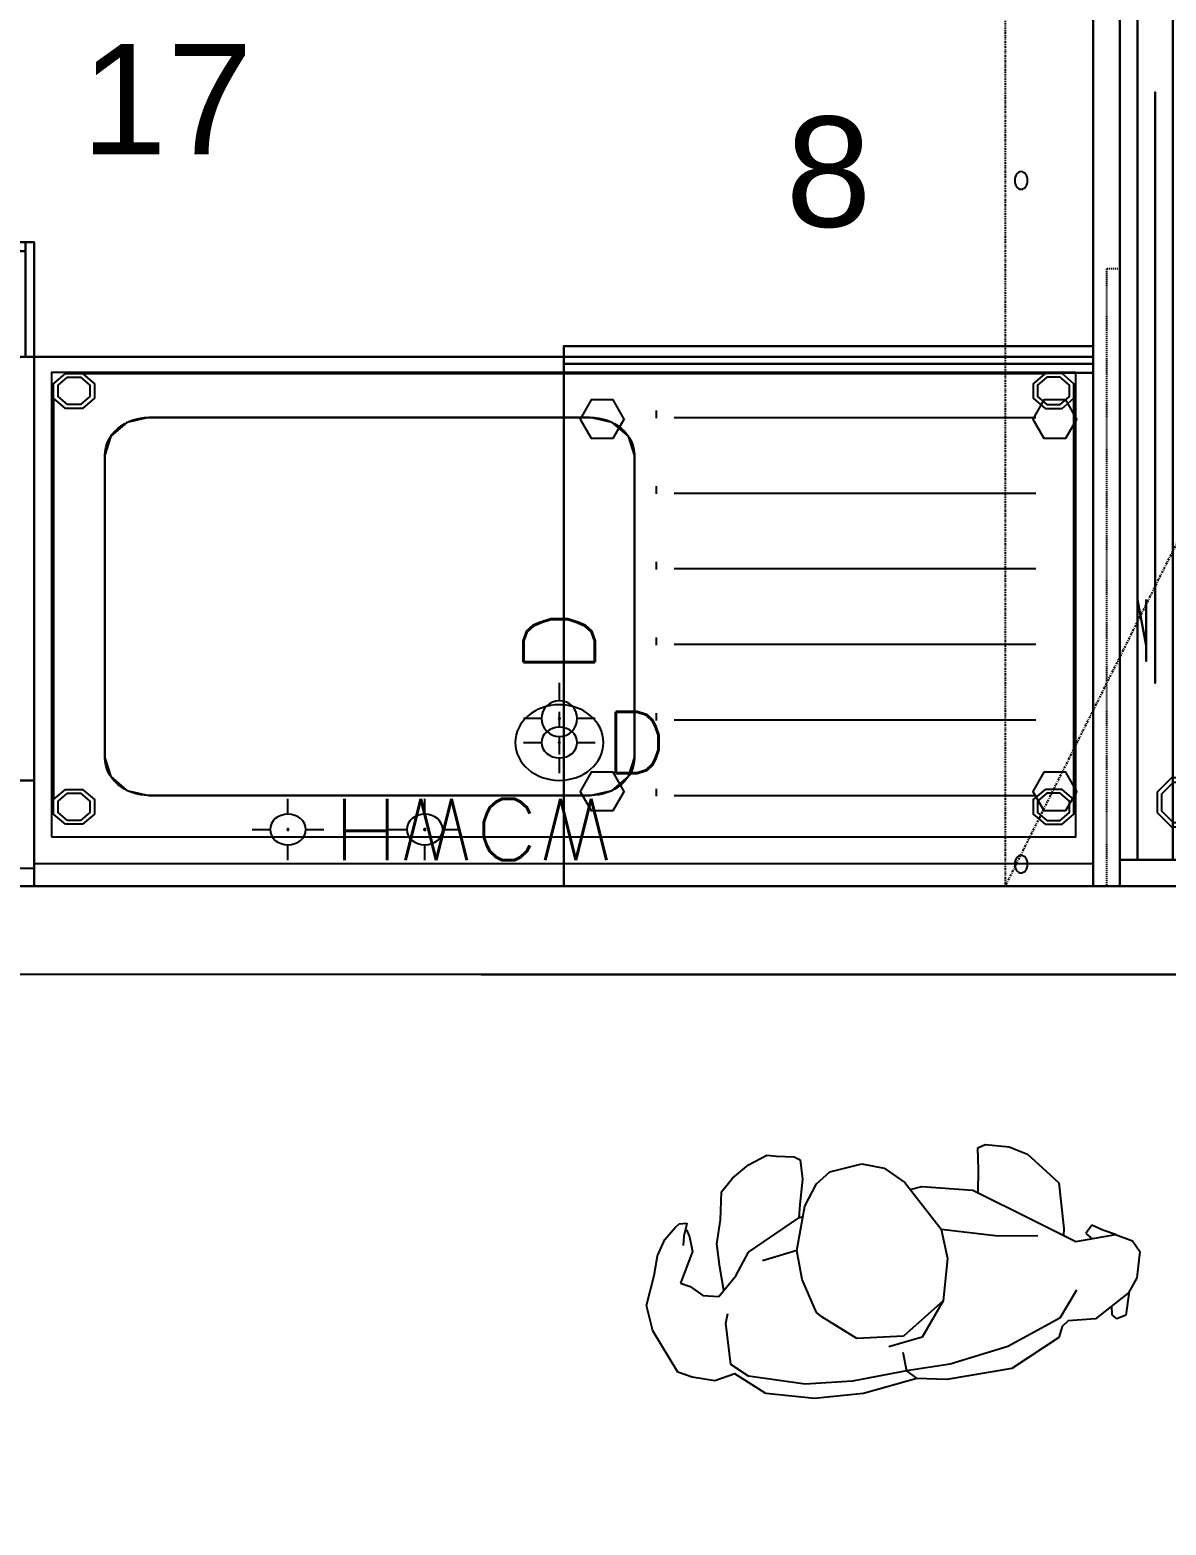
# Model space of a CAD drawing. Header units: millimetres. Extents: x 45 to 25350, y 77 to 5059.
# Drawn here: x 22798.9 to 22927.6, y 3977.2 to 4146.7 of the extents above; entities that cross this region are included whole.
import ezdxf
from ezdxf.enums import TextEntityAlignment as Align

# ---------------------------------------------------------------- set-up
doc = ezdxf.new("R2010")
doc.units = ezdxf.units.MM
doc.header["$LTSCALE"] = 5
doc.linetypes.add('NASCOSTA', pattern=[0.375, 0.25, -0.125])
doc.linetypes.add('TRATTO-PUNTO', pattern=[1, 0.5, -0.25, 0, -0.25])
for name, color, linetype in [('200-EquipBlack-3d', 250, 'Continuous'), ('200-EquipBorder-2d', 9, 'Continuous'), ('200-EquipID-2d', 7, 'Continuous'), ('200-EquipInternal-2d', 252, 'Continuous'), ('200-EquipSteel-3d', 9, 'Continuous'), ('250-Cwater-2d', 160, 'Continuous'), ('250-Drain-2D', 140, 'Continuous'), ('250-Hwater-2d', 200, 'Continuous'), ('300-Drain-2D', 140, 'Continuous'), ('300-exhaust-2d', 70, 'Continuous'), ('HG-001 Duvar', 6, 'Continuous'), ('TEFRIS', 12, 'Continuous')]:
    doc.layers.add(name, color=color, linetype=linetype)
doc.layers.add('200-InsPoint-3D', color=3, linetype='Continuous', plot=False)
doc.styles.add('ARIAL', font='ARIALUNI.TTF', dxfattribs={"height": 1})
doc.styles.add('ROMANS', font='micross.ttf')
doc.styles.add('SIMPLEX', font='simplex')

# ---------------------------------------------------------------- blocks, each defined once
blk = doc.blocks.new('cfcfcfcfc')
for p, q in [((220720.27, -32185.76), (220725.95, -32182.87)), ((220725.95, -32182.87), (220733.39, -32182.48)), ((220733.39, -32182.48), (220736.78, -32182.96)), ((220736.78, -32182.96), (220742.96, -32181.97)), ((220737.82, -32183.94), (220736.78, -32182.96)), ((220737.82, -32183.94), (220744.06, -32183.48)), ((220742.96, -32181.97), (220748.54, -32182.02)), ((220744.06, -32183.48), (220749.41, -32183.76)), ((220748.54, -32182.02), (220753.96, -32183.21)), ((220753.96, -32183.21), (220757.21, -32185.81)), ((220726.13, -32185.4), (220732.82, -32184.14)), ((220732.82, -32184.14), (220737.82, -32183.94)), ((220738.01, -32186.09), (220737.82, -32183.94)), ((220749.41, -32183.76), (220755.68, -32185.37)), ((220719.73, -32186.97), (220720.27, -32185.76)), ((220719.9, -32187.92), (220726.13, -32185.4)), ((220735.63, -32187.55), (220739.53, -32186.9)), ((220755.68, -32185.37), (220757.54, -32186.92)), ((220757.21, -32185.81), (220759.54, -32185.27)), ((220757.54, -32186.92), (220757.57, -32191.65)), ((220759.54, -32185.27), (220762.03, -32185.97)), ((220762.03, -32185.97), (220763.6, -32186.72)), ((220763.6, -32186.72), (220765.87, -32191.71)), ((220711.76, -32190.05), (220712.42, -32187.41)), ((220711.86, -32189.91), (220715.91, -32187.4)), ((220712.42, -32187.41), (220713.48, -32187.12)), ((220713.48, -32187.12), (220713.95, -32187.65)), ((220713.95, -32187.65), (220713.87, -32188.64)), ((220715.91, -32187.4), (220719.01, -32187.54)), ((220717.66, -32190.89), (220719.9, -32187.92)), ((220719.01, -32187.54), (220719.73, -32186.97)), ((220732.82, -32191.37), (220735.63, -32187.55)), ((220732.82, -32191.37), (220737.74, -32187.9)), ((220737.74, -32187.9), (220743.03, -32188.23)), ((220743.03, -32188.23), (220746.69, -32191.13)), ((220710.72, -32191.49), (220711.86, -32189.91)), ((220710.04, -32194.43), (220710.72, -32191.49)), ((220731.79, -32196.08), (220732.82, -32191.37)), ((220746.69, -32191.13), (220747.21, -32191.69)), ((220747.21, -32191.69), (220748.4, -32195.57)), ((220757.57, -32191.65), (220757.22, -32192.69)), ((220765.87, -32191.71), (220766.29, -32194.64)), ((220710.72, -32195.72), (220710.04, -32194.43)), ((220758, -32194.72), (220755.84, -32196.85)), ((220757.37, -32195.35), (220757.51, -32198.02)), ((220759.79, -32195.03), (220758, -32194.72)), ((220761.12, -32196.22), (220759.79, -32195.03)), ((220766.29, -32194.64), (220765.03, -32197.92)), ((220712.55, -32196.65), (220710.72, -32195.72)), ((220716.24, -32196.41), (220712.55, -32196.65)), ((220712.55, -32196.65), (220713.95, -32197.3)), ((220715.89, -32197.13), (220715.25, -32196.46)), ((220717.13, -32196.35), (220716.24, -32196.41)), ((220721.71, -32199.36), (220717.13, -32196.35)), ((220732.12, -32199.48), (220731.79, -32196.08)), ((220748.4, -32195.57), (220748.63, -32198.89)), ((220755.84, -32196.85), (220754.1, -32199.32)), ((220760.41, -32200.14), (220762.16, -32196.71)), ((220762.16, -32196.71), (220761.12, -32196.22)), ((220713.95, -32197.3), (220715.1, -32198.01)), ((220715.1, -32198.01), (220715.89, -32197.13)), ((220718.27, -32203.17), (220718.29, -32197.97)), ((220718.29, -32197.97), (220718.43, -32197.21)), ((220725.8, -32197.99), (220721.34, -32197.51)), ((220732.12, -32199.48), (220725.8, -32197.99)), ((220748.63, -32198.89), (220752.64, -32198.19)), ((220757.51, -32198.02), (220757.57, -32200.7)), ((220765.03, -32197.92), (220764.41, -32200.08)), ((220728.05, -32203.45), (220721.71, -32199.36)), ((220735.6, -32205.2), (220732.12, -32199.48)), ((220748.63, -32198.89), (220747.18, -32203.81)), ((220754.1, -32199.32), (220747.99, -32202.58)), ((220760.56, -32201.83), (220760.41, -32200.14)), ((220764.41, -32200.08), (220763.35, -32201.83)), ((220757.57, -32200.7), (220756.86, -32203.33)), ((220760.79, -32202.66), (220760.56, -32201.83)), ((220760.79, -32203.02), (220761.2, -32201.95)), ((220761.2, -32201.95), (220761.39, -32200.94)), ((220763.35, -32201.83), (220762.05, -32203.07)), ((220719.53, -32204.62), (220718.27, -32203.17)), ((220727.48, -32203.09), (220727.17, -32205.71)), ((220733.77, -32204.54), (220728.05, -32203.45)), ((220747.18, -32203.81), (220745.57, -32206.15)), ((220747.99, -32202.58), (220747.52, -32202.65)), ((220747.73, -32204.04), (220747.99, -32202.58)), ((220756.86, -32203.33), (220756.39, -32206.48)), ((220760.68, -32203.4), (220760.79, -32203.02)), ((220761.57, -32203.4), (220760.68, -32203.4)), ((220762.05, -32203.07), (220761.57, -32203.4)), ((220721.43, -32206.8), (220719.53, -32204.62)), ((220735.09, -32204.35), (220733.77, -32204.54)), ((220737.75, -32207.08), (220735.6, -32205.2)), ((220747.09, -32206.86), (220747.73, -32204.04)), ((220723.43, -32207.88), (220721.43, -32206.8)), ((220727.17, -32205.71), (220726.94, -32208.16)), ((220740.21, -32207.84), (220737.75, -32207.08)), ((220745.57, -32206.15), (220743.91, -32207.34)), ((220747.11, -32209.07), (220747.09, -32206.86)), ((220756.39, -32206.48), (220754.96, -32207.88)), ((220726.08, -32208.45), (220723.43, -32207.88)), ((220726.94, -32208.16), (220726.08, -32208.45)), ((220743.91, -32207.34), (220740.21, -32207.84)), ((220754.96, -32207.88), (220752.98, -32209.19)), ((220747.74, -32209.48), (220747.11, -32209.07)), ((220749.72, -32209.8), (220747.74, -32209.48)), ((220750.82, -32210.02), (220749.72, -32209.8)), ((220752.98, -32209.19), (220750.82, -32210.02))]:
    blk.add_line(p, q)
blk = doc.blocks.new('DCON')
at = {"layer": '250-Drain-2D'}
for p, q in [((0, 40.6), (0, 20.3)), ((-40.6, 0), (-20.3, 0)), ((20.3, 0), (40.6, 0)), ((0, -20.3), (0, -40.6))]:
    blk.add_line(p, q, dxfattribs=at)
for radius in [20.3, 1]:
    blk.add_circle((0, 0), radius, dxfattribs=at)
blk.add_point((0, 0), dxfattribs=at)
at = {"layer": '250-Drain-2D', "style": 'SIMPLEX', "flags": 8}
blk.add_attdef('D', (50, -40.6), '', height=81, dxfattribs=at)
blk = doc.blocks.new('HCON')
at = {"layer": '250-Hwater-2d'}
for p, q in [((0, 40.6), (0, 20.3)), ((-40.6, 0), (-20.3, 0)), ((20.3, 0), (40.6, 0)), ((0, -20.3), (0, -40.6))]:
    blk.add_line(p, q, dxfattribs=at)
for radius in [20.3, 1]:
    blk.add_circle((0, 0), radius, dxfattribs=at)
blk.add_point((0, 0), dxfattribs=at)
at = {"layer": '250-Hwater-2d', "style": 'SIMPLEX', "flags": 8}
blk.add_attdef('HW', (50, -40.6), '', height=81, dxfattribs=at)
blk = doc.blocks.new('CCON')
at = {"layer": '250-Cwater-2d'}
for p, q in [((0, 40.6), (0, 20.3)), ((-40.6, 0), (-20.3, 0)), ((20.3, 0), (40.6, 0)), ((0, -20.3), (0, -40.6))]:
    blk.add_line(p, q, dxfattribs=at)
for radius in [20.3, 1]:
    blk.add_circle((0, 0), radius, dxfattribs=at)
blk.add_point((0, 0), dxfattribs=at)
at = {"layer": '250-Cwater-2d', "style": 'SIMPLEX', "flags": 8}
blk.add_attdef('CW', (56.5, -40.6), '', height=81, dxfattribs=at)
blk = doc.blocks.new('LG1216DXE')
at = {"layer": '200-EquipBorder-2d'}
blk.add_lwpolyline([(0, -700), (1200, -700), (1200, 0), (0, 0)], close=True, dxfattribs=at)
at = {"layer": '200-EquipInternal-2d'}
for p, q in [((0, -30), (1200, -30)), ((725, -120), (1135, -120)), ((725, -220), (1135, -220)), ((725, -320), (1135, -320)), ((725, -420), (1135, -420)), ((725, -520), (1135, -520)), ((725, -620), (1135, -620))]:
    blk.add_line(p, q, dxfattribs=at)
blk.add_lwpolyline([(630, -120), (130, -120, 0.414214), (80, -170), (80, -570, 0.414214), (130, -620), (630, -620, 0.414214), (680, -570), (680, -170, 0.414214)], format="xyb", close=True, dxfattribs=at)
blk.add_circle((595, -190), 50, dxfattribs=at)
at = {"layer": '200-EquipSteel-3d', "extrusion": (1, 0, 0)}
blk.add_lwpolyline([(-45, 900), (-34.4, 904.4), (-30, 915), (-30, 1000), (0, 1000), (0, 850)], dxfattribs=at)
at = {"layer": '200-EquipSteel-3d'}
for points, elevation in [([(20, -65), (20, -680), (1180, -680), (1180, -65)], 880), ([(35.4, -81.9), (21.9, -95.4), (21.9, -114.6), (35.4, -128.1), (54.6, -128.1), (68.1, -114.6), (68.1, -95.4), (54.6, -81.9)], 70), ([(1164.6, -81.9), (1178.1, -95.4), (1178.1, -114.6), (1164.6, -128.1), (1145.4, -128.1), (1131.9, -114.6), (1131.9, -95.4), (1145.4, -81.9)], 70), ([(130, -620), (105, -613.3), (86.7, -595), (80, -570), (80, -170), (86.7, -145), (105, -126.7), (130, -120), (630, -120), (655, -126.7), (673.3, -145), (680, -170), (680, -570), (673.3, -595), (655, -613.3), (630, -620)], 600), ([(35.4, -631.9), (21.9, -645.4), (21.9, -664.6), (35.4, -678.1), (54.6, -678.1), (68.1, -664.6), (68.1, -645.4), (54.6, -631.9)], 70), ([(1164.6, -631.9), (1178.1, -645.4), (1178.1, -664.6), (1164.6, -678.1), (1145.4, -678.1), (1131.9, -664.6), (1131.9, -645.4), (1145.4, -631.9)], 70)]:
    blk.add_lwpolyline(points, close=True, dxfattribs=dict(at, elevation=elevation))
for points in [[(37.5, -86.9), (26.9, -97.5), (26.9, -112.5), (37.5, -123.1), (52.5, -123.1), (63.1, -112.5), (63.1, -97.5), (52.5, -86.9)], [(1162.5, -86.9), (1173.1, -97.5), (1173.1, -112.5), (1162.5, -123.1), (1147.5, -123.1), (1136.9, -112.5), (1136.9, -97.5), (1147.5, -86.9)], [(37.5, -636.9), (26.9, -647.5), (26.9, -662.5), (37.5, -673.1), (52.5, -673.1), (63.1, -662.5), (63.1, -647.5), (52.5, -636.9)], [(1162.5, -636.9), (1173.1, -647.5), (1173.1, -662.5), (1162.5, -673.1), (1147.5, -673.1), (1136.9, -662.5), (1136.9, -647.5), (1147.5, -636.9)]]:
    blk.add_lwpolyline(points, close=True, dxfattribs=at)
at = {"layer": '200-EquipSteel-3d', "extrusion": (1, 0, 0), "elevation": 705}
for points in [[(-119, 880), (-120.5, 883.5), (-124, 885), (-127.5, 883.5), (-129, 880)], [(-219, 880), (-220.5, 883.5), (-224, 885), (-227.5, 883.5), (-229, 880)], [(-319, 880), (-320.5, 883.5), (-324, 885), (-327.5, 883.5), (-329, 880)], [(-419, 880), (-420.5, 883.5), (-424, 885), (-427.5, 883.5), (-429, 880)], [(-519, 880), (-520.5, 883.5), (-524, 885), (-527.5, 883.5), (-529, 880)], [(-619, 880), (-620.5, 883.5), (-624, 885), (-627.5, 883.5), (-629, 880)]]:
    blk.add_lwpolyline(points, dxfattribs=at)
at = {"layer": '200-EquipSteel-3d'}
for points in [[(0, -45, 900), (0, -700, 900), (0, -700, 850), (0, 0, 850)], [(1200, -45, 900), (1200, -700, 900), (1200, -700, 850), (1200, 0, 850)]]:
    blk.add_polyline3d(points, dxfattribs=at)
at = {"layer": '200-EquipSteel-3d', "invisible_edges": 15}
for points in [[(0, 0, 850), (0, -700, 850), (0, -700, 900), (0, 0, 900)], [(0, 0, 900), (0, 0, 1000), (0, -30, 1000), (0, -30, 900)], [(1200, 0, 850), (1200, -700, 850), (1200, -700, 900), (1200, 0, 900)], [(1200, 0, 900), (1200, 0, 1000), (1200, -30, 1000), (1200, -30, 900)], [(0, -30, 900), (0, -30, 915), (0, -34.4, 904.4), (0, -45, 900)], [(1200, -30, 900), (1200, -30, 915), (1200, -34.4, 904.4), (1200, -45, 900)], [(0, -700, 900), (20, -680, 900), (20, -65, 900), (0, -45, 900)], [(20, -65, 900), (0, -45, 900), (1200, -45, 900), (1180, -65, 900)], [(1200, -45, 900), (1180, -65, 900), (1180, -680, 900), (1200, -700, 900)], [(20, -680, 880), (80, -620, 880), (80, -120, 880), (20, -65, 880)], [(80, -120, 880), (20, -65, 880), (1180, -65, 880), (680, -120, 880)], [(1180, -65, 880), (680, -120, 880), (680, -620, 880), (1180, -680, 880)], [(80, -120, 600), (80, -620, 600), (680, -620, 600), (680, -120, 600)], [(80, -120, 880), (130, -120, 880), (105, -126.7, 880), (86.7, -145, 880)], [(80, -120, 880), (86.7, -145, 880), (80, -170, 880)], [(680, -120, 880), (630, -120, 880), (655, -126.7, 880), (673.3, -145, 880)], [(680, -120, 880), (673.3, -145, 880), (680, -170, 880)], [(80, -620, 880), (86.7, -595, 880), (80, -570, 880)], [(680, -620, 880), (673.3, -595, 880), (680, -570, 880)], [(80, -620, 880), (130, -620, 880), (105, -613.3, 880), (86.7, -595, 880)], [(680, -620, 880), (630, -620, 880), (655, -613.3, 880), (673.3, -595, 880)], [(680, -620, 880), (1180, -680, 880), (20, -680, 880), (80, -620, 880)], [(1180, -680, 900), (1200, -700, 900), (0, -700, 900), (20, -680, 900)]]:
    blk.add_3dface(points, dxfattribs=at)
at = {"layer": '200-EquipSteel-3d'}
for points in [[(21.9, -645.4, 600), (21.9, -114.6, 600), (21.9, -114.6, 850), (21.9, -645.5, 850)], [(1178.1, -645.4, 600), (1178.1, -114.6, 600), (1178.1, -114.6, 850), (1178.1, -645.5, 850)], [(1145.4, -678.1, 600), (1145.4, -678.1, 850), (54.6, -678.1, 850), (54.6, -678.1, 600)], [(1200, -700, 850), (1200, -700, 900), (0, -700, 900), (0, -700, 850)]]:
    blk.add_3dface(points, dxfattribs=at)
at = {"layer": '200-InsPoint-3D'}
for p in [(0, 0), (1200, 0), (0, -700), (1200, -700)]:
    blk.add_point(p, dxfattribs=at)
at = {"layer": '300-Drain-2D'}
blk.add_lwpolyline([(630, -120), (130, -120, 0.414214), (80, -170), (80, -570, 0.414214), (130, -620), (630, -620, 0.414214), (680, -570), (680, -170, 0.414214)], format="xyb", close=True, dxfattribs=at)
at = {"layer": '250-Cwater-2d'}
blk.add_blockref('CCON', (442.5, -75), dxfattribs=at).add_auto_attribs({'CW': 'CW'})
at = {"layer": '250-Drain-2D'}
blk.add_blockref('DCON', (595, -190), dxfattribs=at).add_auto_attribs({'D': 'D'})
at = {"layer": '250-Hwater-2d'}
blk.add_blockref('HCON', (287.5, -75), dxfattribs=at).add_auto_attribs({'HW': 'HW'})
at = {"layer": '200-InsPoint-3D', "flags": 9}
blk.add_attdef('DISTANG', (0, 0), '', height=1, dxfattribs=at)
blk = doc.blocks.new('attrib')
at = {"layer": '200-EquipID-2d', "style": 'ARIAL'}
blk.add_attdef('POS', text='', height=2.5, dxfattribs=at).set_placement((0, 0, -1), align=Align.MIDDLE)
at = {"layer": '200-EquipID-2d', "style": 'ROMANS', "flags": 1}
for tag, p in [('ZONA', (0, -4.905, -2)), ('EQUIPMENTDATA', (0, -7.89, -2)), ('LONGDESCR', (0, -11.302, -2)), ('EQUIPMENTCONN', (0, -14.714, -2)), ('ACCESSORYDATA', (0, -18.552, -2)), ('ACCESSORYCONN', (0, -21.857, -2))]:
    blk.add_attdef(tag, text='', height=2.5, dxfattribs=at).set_placement(p, align=Align.CENTER)
blk = doc.blocks.new('MTN1410P')
at = {"layer": '200-EquipBlack-3d', "extrusion": (0, -1, 0)}
for points, elevation in [([(125, 525), (55, 525), (55, 725), (125, 725)], 620), ([(1075, 525), (1145, 525), (1145, 725), (1075, 725)], 640)]:
    blk.add_lwpolyline(points, close=True, dxfattribs=dict(at, elevation=elevation))
at = {"layer": '200-EquipBlack-3d'}
for points in [[(72.5, -620, 525), (72.5, -620, 725), (55, -620, 725), (55, -620, 525)], [(125, -630, 725), (125, -630, 525), (72.5, -620, 525), (72.5, -620, 725)], [(1075, -650, 725), (1075, -650, 525), (1127.5, -640, 525), (1127.5, -640, 725)], [(1127.5, -640, 525), (1127.5, -640, 725), (1145, -640, 725), (1145, -640, 525)]]:
    blk.add_3dface(points, dxfattribs=at)
at = {"layer": '200-EquipBorder-2d'}
blk.add_lwpolyline([(0, 0), (1400, 0), (1400, -700), (0, -700)], close=True, dxfattribs=at)
at = {"layer": '200-EquipInternal-2d'}
blk.add_line((0, -30), (1400, -30), dxfattribs=at)
at = {"layer": '200-EquipInternal-2d', "linetype": 'NASCOSTA'}
blk.add_lwpolyline([(0, -670), (700, -670), (700, -685), (1400, -685)], dxfattribs=at)
at = {"layer": '200-EquipSteel-3d'}
for p, q in [((0, -700, 850), (0, 0, 850)), ((1400, -700, 850), (1400, 0, 850)), ((0, -700, 900), (0, -45, 900)), ((1400, -700, 900), (1400, -45, 900))]:
    blk.add_line(p, q, dxfattribs=at)
at = {"layer": '200-EquipSteel-3d', "elevation": 50}
for points in [[(83.5, -72.3), (67.3, -88.5), (67.3, -111.5), (83.5, -127.7), (106.5, -127.7), (122.7, -111.5), (122.7, -88.5), (106.5, -72.3)], [(1293.5, -72.3), (1277.3, -88.5), (1277.3, -111.5), (1293.5, -127.7), (1316.5, -127.7), (1332.7, -111.5), (1332.7, -88.5), (1316.5, -72.3)], [(83.5, -572.3), (67.3, -588.5), (67.3, -611.5), (83.5, -627.7), (106.5, -627.7), (122.7, -611.5), (122.7, -588.5), (106.5, -572.3)], [(1293.5, -572.3), (1277.3, -588.5), (1277.3, -611.5), (1293.5, -627.7), (1316.5, -627.7), (1332.7, -611.5), (1332.7, -588.5), (1316.5, -572.3)]]:
    blk.add_lwpolyline(points, close=True, dxfattribs=at)
at = {"layer": '200-EquipSteel-3d'}
for points in [[(85.6, -77.3), (72.3, -90.6), (72.3, -109.4), (85.6, -122.7), (104.4, -122.7), (117.7, -109.4), (117.7, -90.6), (104.4, -77.3)], [(1295.6, -77.3), (1282.3, -90.6), (1282.3, -109.4), (1295.6, -122.7), (1314.4, -122.7), (1327.7, -109.4), (1327.7, -90.6), (1314.4, -77.3)], [(85.6, -577.3), (72.3, -590.6), (72.3, -609.4), (85.6, -622.7), (104.4, -622.7), (117.7, -609.4), (117.7, -590.6), (104.4, -577.3)], [(1295.6, -577.3), (1282.3, -590.6), (1282.3, -609.4), (1295.6, -622.7), (1314.4, -622.7), (1327.7, -609.4), (1327.7, -590.6), (1314.4, -577.3)]]:
    blk.add_lwpolyline(points, close=True, dxfattribs=at)
at = {"layer": '200-EquipSteel-3d', "extrusion": (0, -1, 0)}
for points, elevation in [([(30, 240), (720, 240), (720, 810), (30, 810)], 610), ([(1170, 240), (500, 240), (500, 810), (1170, 810)], 630)]:
    blk.add_lwpolyline(points, close=True, dxfattribs=dict(at, elevation=elevation))
at = {"layer": '200-EquipSteel-3d'}
for points in [[(1400, 0, 850), (1400, -700, 850), (0, -700, 850), (0, 0, 850)], [(1400, 0, 850), (1400, 0, 240), (0, 0, 240), (0, 0, 850)], [(0, -30, 1000), (1400, -30, 1000), (1400, 0, 1000), (0, 0, 1000)], [(0, 0, 1000), (0, 0, 850), (1400, 0, 850), (1400, 0, 1000)], [(1400, 0, 850), (1400, -30, 850), (1400, -30, 240), (1400, 0, 240)], [(0, -30, 240), (0, 0, 240), (0, 0, 850), (0, -30, 850)], [(0, 0, 850), (0, -30, 850), (1400, -30, 850), (1400, 0, 850)], [(1400, 0, 240), (1400, -30, 240), (0, -30, 240), (0, 0, 240)], [(0, -670, 200), (0, -30, 200), (0, -30, 850), (0, -670, 850)], [(0, -30, 200), (30, -30, 200), (30, -30, 850), (0, -30, 850)], [(0, -670, 200), (30, -670, 200), (30, -30, 200), (0, -30, 200)], [(0, -670, 850), (30, -670, 850), (30, -30, 850), (0, -30, 850)], [(0, -30, 850), (0, -30, 240), (1400, -30, 240), (1400, -30, 850)], [(0, -30, 1000), (1400, -30, 1000), (1400, -30, 915), (0, -30, 915)], [(0, -30, 915), (0, -34.4, 904.4), (1400, -34.4, 904.4), (1400, -30, 915)], [(30, -670, 200), (30, -30, 200), (30, -30, 850), (30, -670, 850)], [(30, -610, 530), (30, -30, 530), (1370, -30, 530), (1370, -610, 530)], [(1370, -30, 490), (30, -30, 490), (30, -30, 530), (1370, -30, 530)], [(30, -610, 490), (30, -30, 490), (30, -30, 530), (30, -610, 530)], [(30, -670, 240), (30, -30, 240), (1370, -30, 240), (1370, -670, 240)], [(1370, -670, 200), (1370, -30, 200), (30, -30, 200), (30, -670, 200)], [(30, -30, 200), (30, -30, 240), (1370, -30, 240), (1370, -30, 200)], [(1370, -670, 850), (1400, -670, 850), (1400, -30, 850), (1370, -30, 850)], [(1370, -670, 200), (1400, -670, 200), (1400, -30, 200), (1370, -30, 200)], [(1370, -30, 200), (1400, -30, 200), (1400, -30, 850), (1370, -30, 850)], [(1370, -670, 200), (1370, -30, 200), (1370, -30, 850), (1370, -670, 850)], [(1370, -610, 530), (1370, -610, 490), (1370, -30, 490), (1370, -30, 530)], [(1400, -670, 200), (1400, -30, 200), (1400, -30, 850), (1400, -670, 850)], [(0, -45, 900), (0, -34.4, 904.4), (1400, -34.4, 904.4), (1400, -45, 900)], [(1370, -610, 530), (30, -610, 530), (30, -610, 490), (1370, -610, 490)], [(30, -670, 810), (1370, -670, 810), (1370, -650, 810), (30, -650, 810)], [(30, -650, 850), (30, -650, 810), (1370, -650, 810), (1370, -650, 850)], [(1370, -650, 850), (1370, -670, 850), (30, -670, 850), (30, -650, 850)], [(0, -670, 200), (30, -670, 200), (30, -670, 850), (0, -670, 850)], [(1370, -670, 850), (1370, -670, 810), (30, -670, 810), (30, -670, 850)], [(30, -670, 850), (30, -670, 810), (1370, -670, 810), (1370, -670, 850)], [(30, -670, 850), (30, -670, 810), (1370, -670, 810), (1370, -670, 850)], [(1370, -670, 240), (1370, -670, 200), (30, -670, 200), (30, -670, 240)], [(1370, -670, 200), (1400, -670, 200), (1400, -670, 850), (1370, -670, 850)], [(1400, -700, 900), (0, -700, 900), (0, -700, 850), (1400, -700, 850)]]:
    blk.add_3dface(points, dxfattribs=at)
at = {"layer": '200-EquipSteel-3d', "invisible_edges": 15}
for points in [[(1400, 0, 900), (0, 0, 900), (0, -700, 900), (1400, -700, 900)], [(0, 0, 850), (0, -700, 850), (0, -700, 900), (0, 0, 900)], [(0, 0, 900), (0, 0, 1000), (0, -30, 1000), (0, -30, 900)], [(1400, 0, 850), (1400, -700, 850), (1400, -700, 900), (1400, 0, 900)], [(1400, 0, 900), (1400, 0, 1000), (1400, -30, 1000), (1400, -30, 900)], [(0, -30, 900), (0, -30, 915), (0, -34.4, 904.4), (0, -45, 900)], [(1400, -30, 900), (1400, -30, 915), (1400, -34.4, 904.4), (1400, -45, 900)], [(720, -630, 240), (125, -630, 525), (55, -630, 525), (30, -630, 240)], [(55, -630, 525), (30, -630, 240), (30, -630, 810), (55, -630, 725)], [(30, -630, 810), (55, -630, 725), (125, -630, 725), (720, -630, 810)], [(125, -630, 725), (720, -630, 810), (720, -630, 240), (125, -630, 525)], [(1075, -650, 725), (500, -650, 810), (500, -650, 240), (1075, -650, 525)], [(1170, -650, 810), (1145, -650, 725), (1075, -650, 725), (500, -650, 810)], [(500, -650, 240), (1075, -650, 525), (1145, -650, 525), (1170, -650, 240)], [(1145, -650, 525), (1170, -650, 240), (1170, -650, 810), (1145, -650, 725)]]:
    blk.add_3dface(points, dxfattribs=at)
at = {"layer": '200-InsPoint-3D'}
for p in [(0, 0), (1400, 0), (0, -700), (1400, -700)]:
    blk.add_point(p, dxfattribs=at)
at = {"layer": '200-InsPoint-3D', "flags": 9}
blk.add_attdef('DISTANG', (0, 0), '', height=1, dxfattribs=at)
blk = doc.blocks.new('75790460800')
at = {"layer": '200-EquipBorder-2d'}
blk.add_lwpolyline([(0, 0), (400, 0), (400, -600), (0, -600)], close=True, dxfattribs=at)
blk.add_lwpolyline([(0, -600), (0, -730), (400, -730), (400, -600)], dxfattribs=at)
at = {"layer": '200-EquipInternal-2d'}
for p, q in [((0, -20), (400, -20)), ((140, -27.8), (140, -116)), ((260, -27.8), (260, -116)), ((30, -88.1), (130, -88.1)), ((150, -88.1), (250, -88.1)), ((270, -88.1), (370, -88.1)), ((0, -120), (400, -120)), ((200, -173), (200, -527))]:
    blk.add_line(p, q, dxfattribs=at)
for points in [[(20, -27.8), (380, -27.8), (380, -116), (20, -116)], [(30, -37), (130, -37), (130, -106.7), (30, -106.7)], [(150, -37), (250, -37), (250, -106.7), (150, -106.7)], [(270, -37), (370, -37), (370, -106.7), (270, -106.7)]]:
    blk.add_lwpolyline(points, close=True, dxfattribs=at)
blk.add_lwpolyline([(87.5, -173), (312.5, -173, -0.414214), (362.5, -223), (362.5, -477, -0.414214), (312.5, -527), (87.5, -527, -0.414214), (37.5, -477), (37.5, -223, -0.414214)], format="xyb", close=True, dxfattribs=at)
blk.add_circle((86.8, -229.8), 25, dxfattribs=at)
at = {"layer": '200-EquipSteel-3d'}
blk.add_circle((86.8, -229.8, 650), 25, dxfattribs=at)
for points in [[(0, 0, 150), (0, -600, 150), (0, -600, 810), (0, 0, 810)], [(0, 0, 810), (400, 0, 810), (400, 0, 150), (0, 0, 150)], [(400, 0, 150), (0, 0, 150), (0, -600, 150), (400, -600, 150)], [(0, 0, 850), (0, 0, 810), (0, -600, 810), (0, -600, 850)], [(0, 0, 810), (0, 0, 850), (400, 0, 850), (400, 0, 810)], [(0, 0, 850), (400, 0, 850), (400, 0, 910), (0, 0, 910)], [(0, 0, 910), (0, -20, 910), (400, -20, 910), (400, 0, 910)], [(400, 0, 150), (400, -600, 150), (400, -600, 810), (400, 0, 810)], [(400, 0, 850), (400, 0, 810), (400, -600, 810), (400, -600, 850)], [(140, -27.8, 912.3), (20, -27.8, 912.3), (20, -25.9, 907.6), (140, -25.9, 907.6)], [(20, -27.8, 912.3), (20, -25.9, 907.6), (20, -114.1, 872.4), (20, -116, 877)], [(30, -37, 908.6), (130, -37, 908.6), (130, -18.5, 862.1), (30, -18.5, 862.1)], [(130, -18.5, 862.1), (30, -18.5, 862.1), (30, -88.1, 834.3), (130, -88.1, 834.3)], [(30, -37, 908.6), (30, -106.7, 880.7), (30, -88.1, 834.3), (30, -18.5, 862.1)], [(130, -37, 908.6), (130, -106.7, 880.7), (130, -88.1, 834.3), (130, -18.5, 862.1)], [(140, -27.8, 912.3), (140, -25.9, 907.6), (140, -114.1, 872.4), (140, -116, 877)], [(260, -27.8, 912.3), (140, -27.8, 912.3), (140, -25.9, 907.6), (260, -25.9, 907.6)], [(140, -27.8, 912.3), (140, -25.9, 907.6), (140, -114.1, 872.4), (140, -116, 877)], [(150, -37, 908.6), (250, -37, 908.6), (250, -18.5, 862.1), (150, -18.5, 862.1)], [(250, -18.5, 862.1), (150, -18.5, 862.1), (150, -88.1, 834.3), (250, -88.1, 834.3)], [(150, -37, 908.6), (150, -106.7, 880.7), (150, -88.1, 834.3), (150, -18.5, 862.1)], [(250, -37, 908.6), (250, -106.7, 880.7), (250, -88.1, 834.3), (250, -18.5, 862.1)], [(260, -27.8, 912.3), (260, -25.9, 907.6), (260, -114.1, 872.4), (260, -116, 877)], [(380, -27.8, 912.3), (260, -27.8, 912.3), (260, -25.9, 907.6), (380, -25.9, 907.6)], [(260, -27.8, 912.3), (260, -25.9, 907.6), (260, -114.1, 872.4), (260, -116, 877)], [(270, -37, 908.6), (370, -37, 908.6), (370, -18.5, 862.1), (270, -18.5, 862.1)], [(370, -18.5, 862.1), (270, -18.5, 862.1), (270, -88.1, 834.3), (370, -88.1, 834.3)], [(270, -37, 908.6), (270, -106.7, 880.7), (270, -88.1, 834.3), (270, -18.5, 862.1)], [(370, -37, 908.6), (370, -106.7, 880.7), (370, -88.1, 834.3), (370, -18.5, 862.1)], [(380, -27.8, 912.3), (380, -25.9, 907.6), (380, -114.1, 872.4), (380, -116, 877)], [(40, -600, 510), (40, -600, 190), (40, -40, 190), (40, -40, 510)], [(40, -40, 190), (40, -40, 510), (360, -40, 510), (360, -40, 190)], [(40, -40, 190), (360, -40, 190), (360, -600, 190), (40, -600, 190)], [(40, -40, 510), (360, -40, 510), (360, -600, 510), (40, -600, 510)], [(360, -40, 510), (360, -40, 190), (360, -600, 190), (360, -600, 510)], [(30, -106.7, 880.7), (130, -106.7, 880.7), (130, -88.1, 834.3), (30, -88.1, 834.3)], [(150, -106.7, 880.7), (250, -106.7, 880.7), (250, -88.1, 834.3), (150, -88.1, 834.3)], [(270, -106.7, 880.7), (370, -106.7, 880.7), (370, -88.1, 834.3), (270, -88.1, 834.3)], [(140, -116, 877), (20, -116, 877), (20, -114.1, 872.4), (140, -114.1, 872.4)], [(260, -116, 877), (140, -116, 877), (140, -114.1, 872.4), (260, -114.1, 872.4)], [(380, -116, 877), (260, -116, 877), (260, -114.1, 872.4), (380, -114.1, 872.4)], [(0, -120, 850), (0, -120, 870), (400, -120, 870), (400, -120, 850)], [(200, -173, 800), (200, -527, 800), (200, -527, 650), (200, -173, 650)], [(0, -600, 810), (0, -600, 510), (400, -600, 510), (400, -600, 810)], [(0, -600, 810), (0, -600, 850), (400, -600, 850), (400, -600, 810)], [(10, -600, 810), (0, -600, 810), (0, -730, 610), (10, -730, 610)], [(400, -600, 810), (390, -600, 810), (390, -730, 610), (400, -730, 610)], [(0, -730, 610), (10, -730, 610), (10, -730, 520), (0, -730, 520)], [(390, -730, 610), (400, -730, 610), (400, -730, 520), (390, -730, 520)]]:
    blk.add_3dface(points, dxfattribs=at)
for points, invisible_edges in [([(0, 0, 910), (0, -20, 910), (0, -20, 850), (0, 0, 850)], 2), ([(400, 0, 910), (400, -20, 910), (400, -20, 850), (400, 0, 850)], 2), ([(0, -20, 910), (0, -120, 870), (0, -120, 850), (0, -20, 850)], 8), ([(400, -20, 910), (380, -25.9, 907.6), (20, -25.9, 907.6), (0, -20, 910)], 5), ([(20, -25.9, 907.6), (0, -20, 910), (0, -120, 870), (20, -114.1, 872.4)], 5), ([(30, -37, 908.6), (130, -37, 908.6), (140, -27.8, 912.3), (20, -27.8, 912.3)], 10), ([(20, -27.8, 912.3), (30, -37, 908.6), (30, -106.7, 880.7), (20, -116, 877)], 5), ([(140, -27.8, 912.3), (130, -37, 908.6), (130, -106.7, 880.7), (140, -116, 877)], 5), ([(150, -37, 908.6), (250, -37, 908.6), (260, -27.8, 912.3), (140, -27.8, 912.3)], 10), ([(140, -27.8, 912.3), (150, -37, 908.6), (150, -106.7, 880.7), (140, -116, 877)], 5), ([(260, -27.8, 912.3), (250, -37, 908.6), (250, -106.7, 880.7), (260, -116, 877)], 5), ([(270, -37, 908.6), (370, -37, 908.6), (380, -27.8, 912.3), (260, -27.8, 912.3)], 10), ([(260, -27.8, 912.3), (270, -37, 908.6), (270, -106.7, 880.7), (260, -116, 877)], 5), ([(380, -27.8, 912.3), (370, -37, 908.6), (370, -106.7, 880.7), (380, -116, 877)], 5), ([(380, -114.1, 872.4), (400, -120, 870), (400, -20, 910), (380, -25.9, 907.6)], 5), ([(400, -20, 910), (400, -120, 870), (400, -120, 850), (400, -20, 850)], 8), ([(0, -120, 870), (20, -114.1, 872.4), (380, -114.1, 872.4), (400, -120, 870)], 5), ([(30, -106.7, 880.7), (130, -106.7, 880.7), (140, -116, 877), (20, -116, 877)], 10), ([(150, -106.7, 880.7), (250, -106.7, 880.7), (260, -116, 877), (140, -116, 877)], 10), ([(270, -106.7, 880.7), (370, -106.7, 880.7), (380, -116, 877), (260, -116, 877)], 10), ([(0, -120, 850), (37.5, -223, 850), (37.5, -477, 850), (0, -600, 850)], 5), ([(0, -120, 850), (87.5, -173, 850), (312.5, -173, 850), (400, -120, 850)], 5), ([(0, -120, 850), (87.5, -173, 850), (52.1, -187.6, 850), (0, -120, 850)], 5), ([(0, -120, 850), (52.1, -187.6, 850), (37.5, -223, 850), (0, -120, 850)], 5), ([(400, -120, 850), (312.5, -173, 850), (347.9, -187.6, 850), (400, -120, 850)], 5), ([(400, -120, 850), (347.9, -187.6, 850), (362.5, -223, 850), (400, -120, 850)], 5), ([(400, -120, 850), (362.5, -223, 850), (362.5, -477, 850), (400, -600, 850)], 5), ([(52.1, -187.6, 650), (52.1, -187.6, 850), (87.5, -173, 850), (87.5, -173, 650)], 5), ([(52.1, -187.6, 650), (87.5, -173, 650), (312.5, -173, 650), (347.9, -187.6, 650)], 8), ([(87.5, -173, 850), (87.5, -173, 650), (312.5, -173, 650), (312.5, -173, 850)], 5), ([(312.5, -173, 650), (312.5, -173, 850), (347.9, -187.6, 850), (347.9, -187.6, 650)], 5), ([(37.5, -223, 850), (37.5, -223, 650), (52.1, -187.6, 650), (52.1, -187.6, 850)], 5), ([(52.1, -187.6, 650), (347.9, -187.6, 650), (362.5, -223, 650), (37.5, -223, 650)], 5), ([(347.9, -187.6, 850), (347.9, -187.6, 650), (362.5, -223, 650), (362.5, -223, 850)], 5), ([(37.5, -477, 650), (37.5, -477, 850), (37.5, -223, 850), (37.5, -223, 650)], 5), ([(362.5, -223, 650), (37.5, -223, 650), (37.5, -477, 650), (362.5, -477, 650)], 5), ([(362.5, -223, 650), (362.5, -223, 850), (362.5, -477, 850), (362.5, -477, 650)], 5), ([(0, -600, 850), (52.1, -512.4, 850), (37.5, -477, 850), (0, -600, 850)], 5), ([(52.1, -512.4, 850), (52.1, -512.4, 650), (37.5, -477, 650), (37.5, -477, 850)], 5), ([(37.5, -477, 650), (362.5, -477, 650), (347.9, -512.4, 650), (52.1, -512.4, 650)], 5), ([(400, -600, 850), (362.5, -477, 850), (347.9, -512.4, 850), (400, -600, 850)], 5), ([(362.5, -477, 850), (362.5, -477, 650), (347.9, -512.4, 650), (347.9, -512.4, 850)], 5), ([(0, -600, 850), (87.5, -527, 850), (52.1, -512.4, 850), (0, -600, 850)], 5), ([(87.5, -527, 650), (87.5, -527, 850), (52.1, -512.4, 850), (52.1, -512.4, 650)], 5), ([(347.9, -512.4, 650), (52.1, -512.4, 650), (87.5, -527, 650), (312.5, -527, 650)], 1), ([(400, -600, 850), (347.9, -512.4, 850), (312.5, -527, 850), (400, -600, 850)], 5), ([(347.9, -512.4, 650), (347.9, -512.4, 850), (312.5, -527, 850), (312.5, -527, 650)], 5), ([(0, -600, 850), (87.5, -527, 850), (312.5, -527, 850), (400, -600, 850)], 5), ([(312.5, -527, 850), (312.5, -527, 650), (87.5, -527, 650), (87.5, -527, 850)], 5), ([(0, -600, 510), (40, -600, 510), (40, -600, 190), (0, -600, 150)], 4), ([(0, -600, 150), (40, -600, 190), (360, -600, 190), (400, -600, 150)], 5), ([(0, -600, 810), (0, -730, 610), (0, -600, 610)], 2), ([(0, -730, 610), (0, -730, 520), (0, -600, 520), (0, -600, 610)], 8), ([(10, -600, 810), (10, -730, 610), (10, -600, 610)], 2), ([(10, -730, 610), (10, -730, 520), (10, -600, 520), (10, -600, 610)], 8), ([(360, -600, 510), (400, -600, 510), (400, -600, 150), (360, -600, 190)], 4), ([(390, -600, 810), (390, -730, 610), (390, -600, 610)], 2), ([(390, -730, 610), (390, -730, 520), (390, -600, 520), (390, -600, 610)], 8), ([(400, -600, 810), (400, -730, 610), (400, -600, 610)], 2), ([(400, -730, 610), (400, -730, 520), (400, -600, 520), (400, -600, 610)], 8)]:
    blk.add_3dface(points, dxfattribs=dict(at, invisible_edges=invisible_edges))
at = {"layer": '200-InsPoint-3D'}
for p in [(0, 0), (400, 0), (0, -600), (400, -600)]:
    blk.add_point(p, dxfattribs=at)
at = {"layer": '200-EquipSteel-3d'}
mesh = blk.add_polyface(dxfattribs=at)
corners = [(0, -730, 510), (400, -730, 510), (400, -600, 510), (0, -600, 510), (0, -730, 520), (400, -730, 520), (400, -600, 520), (0, -600, 520)]
mesh.append_faces([[corners[k] for k in face] for face in [(0, 3, 2, 1), (4, 5, 6, 7), (0, 1, 5, 4), (3, 7, 6, 2), (0, 4, 7, 3), (1, 2, 6, 5)]])
mesh = blk.add_polyface(dxfattribs=at)
corners = [(10, -730, 600), (390, -730, 600), (390, -720, 600), (10, -720, 600), (10, -730, 610), (390, -730, 610), (390, -720, 610), (10, -720, 610)]
mesh.append_faces([[corners[k] for k in face] for face in [(0, 3, 2, 1), (4, 5, 6, 7), (0, 1, 5, 4), (3, 7, 6, 2), (0, 4, 7, 3), (1, 2, 6, 5)]])
blk = doc.blocks.new('NUC1DP')
at = {"layer": '200-EquipBlack-3d', "extrusion": (1, 0, 0)}
blk.add_lwpolyline([(-582, 30), (-70, 30), (-70, 150), (0, 150), (0, 800), (-582, 800)], close=True, dxfattribs=at)
at = {"layer": '200-EquipBorder-2d'}
blk.add_lwpolyline([(600, 0), (600, 0), (0, 0), (0, 0), (0, 0), (0, -612), (600, -612), (600, 0)], close=True, dxfattribs=at)
at = {"layer": '200-EquipInternal-2d'}
blk.add_line((0, -582), (600, -582), dxfattribs=at)
at = {"layer": '200-EquipSteel-3d'}
for points in [[(31, -85.8), (18.5, -107.5), (31, -129.2), (56, -129.2), (68.5, -107.5), (56, -85.8)], [(544, -85.8), (531.5, -107.5), (544, -129.2), (569, -129.2), (581.5, -107.5), (569, -85.8)], [(31, -507.8), (18.5, -529.5), (31, -551.2), (56, -551.2), (68.5, -529.5), (56, -507.8)], [(544, -507.8), (531.5, -529.5), (544, -551.2), (569, -551.2), (581.5, -529.5), (569, -507.8)]]:
    blk.add_lwpolyline(points, close=True, dxfattribs=at)
at = {"layer": '200-EquipSteel-3d', "invisible_edges": 15}
for points in [[(0, -70, 150), (0, 0, 150), (0, 0, 800), (0, -70, 800)], [(600, -70, 150), (600, 0, 150), (600, 0, 800), (600, -70, 800)], [(0, -582, 30), (0, -70, 30), (0, -70, 800), (0, -582, 800)], [(600, -582, 30), (600, -70, 30), (600, -70, 800), (600, -582, 800)]]:
    blk.add_3dface(points, dxfattribs=at)
at = {"layer": '200-InsPoint-3D'}
for p in [(0, 0), (600, 0), (0, -612), (600, -612)]:
    blk.add_point(p, dxfattribs=at)
blk.add_attdef('DISTANG', (0, 0), '', height=1, dxfattribs=at)
at = {"layer": '200-EquipBlack-3d'}
mesh = blk.add_polymesh((6, 3), dxfattribs=at)
for k, corner in enumerate([(600, -612, 800), (600, -612, 730), (600, -612, 730), (0, -612, 800), (0, -612, 730), (0, -612, 730), (0, -582, 800), (0, -582, 730), (0, -612, 730), (600, -582, 800), (600, -582, 730), (600, -612, 730), (600, -582, 800), (600, -582, 800), (600, -612, 800), (0, -582, 800), (0, -582, 800), (0, -612, 800)]):
    mesh.set_mesh_vertex(divmod(k, 3), corner)
at = {"layer": '200-EquipSteel-3d'}
mesh = blk.add_polymesh((6, 3), dxfattribs=at)
for k, corner in enumerate([(600, -612, 850), (600, -612, 800), (600, -612, 800), (0, -612, 850), (0, -612, 800), (0, -612, 800), (0, 0, 850), (0, 0, 800), (0, -612, 800), (600, 0, 850), (600, 0, 800), (600, -612, 800), (600, 0, 850), (600, 0, 850), (600, -612, 850), (0, 0, 850), (0, 0, 850), (0, -612, 850)]):
    mesh.set_mesh_vertex(divmod(k, 3), corner)
mesh = blk.add_polymesh((6, 3), dxfattribs=at)
for k, corner in enumerate([(600, -612, 330), (600, -612, 30), (600, -612, 30), (0, -612, 330), (0, -612, 30), (0, -612, 30), (0, -582, 330), (0, -582, 30), (0, -612, 30), (600, -582, 330), (600, -582, 30), (600, -612, 30), (600, -582, 330), (600, -582, 330), (600, -612, 330), (0, -582, 330), (0, -582, 330), (0, -612, 330)]):
    mesh.set_mesh_vertex(divmod(k, 3), corner)
mesh = blk.add_polymesh((6, 3), dxfattribs=at)
for k, corner in enumerate([(600, -612, 720), (600, -612, 340), (600, -612, 340), (0, -612, 720), (0, -612, 340), (0, -612, 340), (0, -592, 720), (0, -592, 340), (0, -612, 340), (600, -592, 720), (600, -592, 340), (600, -612, 340), (600, -592, 720), (600, -592, 720), (600, -612, 720), (0, -592, 720), (0, -592, 720), (0, -612, 720)]):
    mesh.set_mesh_vertex(divmod(k, 3), corner)
blk = doc.blocks.new('EP1116T')
at = {"layer": '200-EquipBorder-2d', "linetype": 'TRATTO-PUNTO'}
blk.add_lwpolyline([(0, -1100), (1600, -1100), (1600, 0), (0, 0)], close=True, dxfattribs=at)
at = {"layer": '200-EquipInternal-2d', "linetype": 'TRATTO-PUNTO'}
for p, q in [((0, -1100), (1600, 0)), ((0, 0), (1600, -1100))]:
    blk.add_line(p, q, dxfattribs=at)
at = {"layer": '300-exhaust-2d', "const_width": 20}
for points in [[(15, -25, -1), (35, -25, -1)], [(790, -25, 1), (810, -25, 1)], [(1585, -25, 1), (1565, -25, 1)], [(15, -1075, 1), (35, -1075, 1)], [(790, -1075, 1), (810, -1075, 1)], [(1585, -1075, -1), (1565, -1075, -1)]]:
    blk.add_lwpolyline(points, format="xyb", close=True, dxfattribs=at)
at = {"layer": '300-exhaust-2d', "linetype": 'NASCOSTA'}
blk.add_lwpolyline([(651, -140), (651, -402), (949, -402), (949, -140)], close=True, dxfattribs=at)
at = {"layer": '250-Drain-2D'}
blk.add_blockref('DCON', (1480, -79.3), dxfattribs=at).add_auto_attribs({'D': 'D'})
at = {"layer": '200-InsPoint-3D', "flags": 9}
blk.add_attdef('DISTANG', (0, 0), '', height=1, dxfattribs=at)

msp = doc.modelspace()

# ---------------------------------------------------------------- hatches: boundary and pattern name
at = {"ltscale": 0.5}
h = msp.add_hatch(dxfattribs=at)
h.set_pattern_fill('ANSI31', color=251, scale=30)
h.set_pattern_definition([(45, (24280.266, 18410.9967), (-2.6516504, 2.6516504), [])])
h.paths.add_polyline_path([(21763.42, 4094.47), (22023.38, 4098.96), (22023.02, 4119.96), (21730.1, 4114.9), (21721.79, 4595.08, -0.130845), (22999.27, 4233.91, -0.490921), (22999.35, 4233.95, -0.006684), (23000.2, 4268.19, 0.132238), (21691.26, 4625.37), (21711.96, 3429.14), (22159.11, 3170.98), (22174.11, 3196.96), (22030.23, 3280.02), (22097.77, 3397), (22270.98, 3297), (22270.99, 3297.02), (22281.98, 3316.05), (22090.58, 3426.55), (22020.06, 3425.33), (21775.09, 3421.1, -0.000011), (21771.02, 3655.54), (22030.98, 3660.03), (22030.62, 3681.03), (21770.66, 3676.54, -0.000019)])

# ---------------------------------------------------------------- linework, layer by layer
at = {"layer": 'HG-001 Duvar'}
for p, q in [((22579.99, 4049.65), (23010.55, 4049.65)), ((22849.99, 4039.65), (22579.99, 4039.65))]:
    msp.add_line(p, q, dxfattribs=at)
msp.add_lwpolyline([(22579.99, 4049.65), (23010.54, 4049.65), (23011.92, 4039.65), (22579.99, 4039.65)], close=True, dxfattribs=at)
at = {"layer": 'TEFRIS'}
msp.add_line((22849.99, 4039.65), (23010.05, 4039.65), dxfattribs=at)

# ---------------------------------------------------------------- block references
at = {"zscale": 0.1}
for name, p, xscale, yscale, rotation in [('EP1116T', (22989.36, 4209.65), 0.09999999999999432, 0.07272727272726343, 270), ('MTN1410P', (22989.36, 4189.65), 0.1000000000000014, 0.1000000000000014, 270), ('75790460800', (22799.36, 4049.65), 0.1000000000000014, 0.1000000000000014, 180), ('LG1216DXE', (22799.36, 4049.65), -0.09999999999854481, 0.08571428571428694, 180)]:
    msp.add_blockref(name, p, dxfattribs=dict(at, xscale=xscale, yscale=yscale, rotation=rotation))
at = {"xscale": 0.09999999999854481, "yscale": 0.09999999999854481, "zscale": 0.1, "rotation": 180}
msp.add_blockref('NUC1DP', (22919.36, 4049.65), dxfattribs=at).add_auto_attribs({'DISTANG': '852.9436456403798^I5.067100895366714'})
ref = msp.add_blockref('DCON', (22858.86, 4068.65), dxfattribs=dict(xscale=-0.1000000000000014, yscale=0.1000000000000014, zscale=0.1, rotation=270))
ref.add_attrib('D', 'D', (22854.79, 4073.66), dxfattribs={"layer": '250-Drain-2D', "height": 8.1, "rotation": 270, "style": 'SIMPLEX', "text_generation_flag": 2, "flags": 8})
at = {"layer": '200-EquipID-2d'}
ref = msp.add_blockref('attrib', (22814.4, 4138.88), dxfattribs=dict(at, xscale=5, yscale=5.000000000001045, zscale=5))
ref.add_attrib('POS', '17', dxfattribs={"color": 4, "height": 12.5, "style": 'ARIAL'}).set_placement((22814.4, 4138.88, -5), align=Align.MIDDLE)
ref = msp.add_blockref('attrib', (22889.36, 4130.65), dxfattribs=dict(at, xscale=5, yscale=5, zscale=5))
ref.add_attrib('POS', '8', dxfattribs={"color": 7, "height": 12.5, "style": 'ARIAL'}).set_placement((22889.36, 4130.65, -5), align=Align.MIDDLE)
at = {"layer": 'TEFRIS', "rotation": 186.4694203849009}
msp.add_blockref('cfcfcfcfc', (245856.66, -3113.12), dxfattribs=at)

doc.saveas('drawing.dxf')
